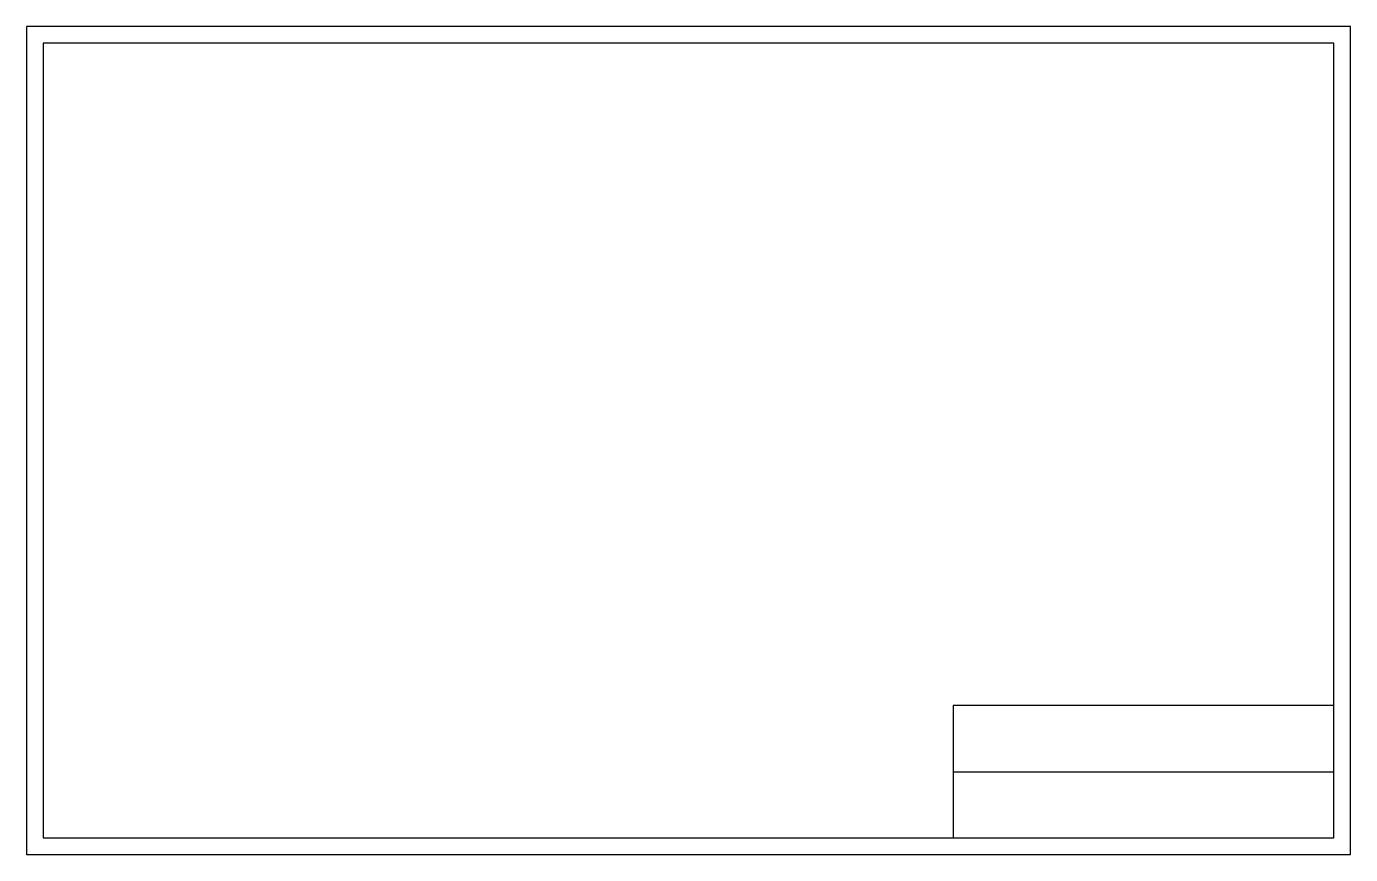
# Model space of a CAD drawing. Header units: metres. Extents: x 1000 to 2600, y 2000 to 3000.
import ezdxf

# ---------------------------------------------------------------- set-up
doc = ezdxf.new("R2010")
doc.units = ezdxf.units.M

# ---------------------------------------------------------------- blocks, each defined once
blk = doc.blocks.new('FRAME_BODY')
for points in [[(0, 0), (800, 0), (800, 500), (0, 500)], [(10, 10), (790, 10), (790, 490), (10, 490)], [(560, 10), (790, 10), (790, 90), (560, 90)], [(560, 50), (790, 50), (790, 90), (560, 90)]]:
    blk.add_lwpolyline(points, close=True)
blk = doc.blocks.new('HDR_BLOCK')
blk.add_blockref('FRAME_BODY', (0, 0))

msp = doc.modelspace()

# ---------------------------------------------------------------- block references
at = {"xscale": 2, "yscale": 2}
msp.add_blockref('HDR_BLOCK', (1000, 2000), dxfattribs=at)

doc.saveas('drawing.dxf')
